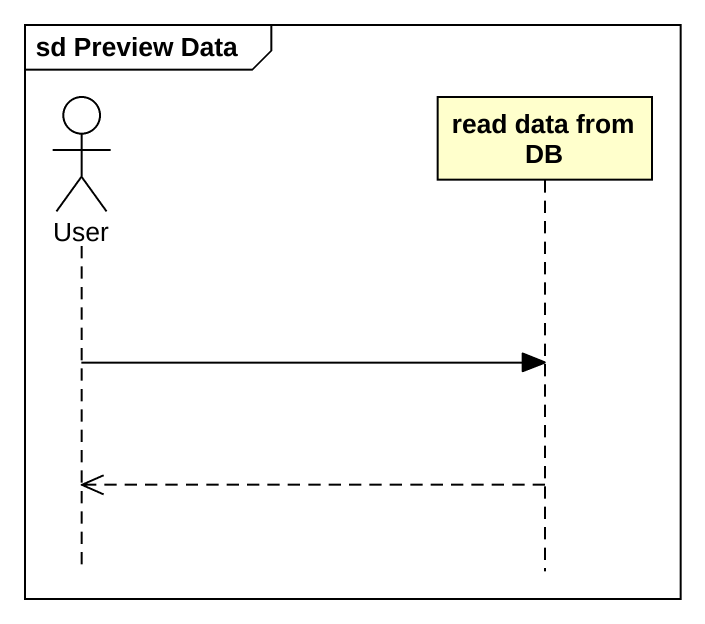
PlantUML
@startuml
mainframe sd Preview Data
hide footbox
actor User
participant "read data from DB" as read_data_from_DB

User -> read_data_from_DB
read_data_from_DB -->> User
@enduml
